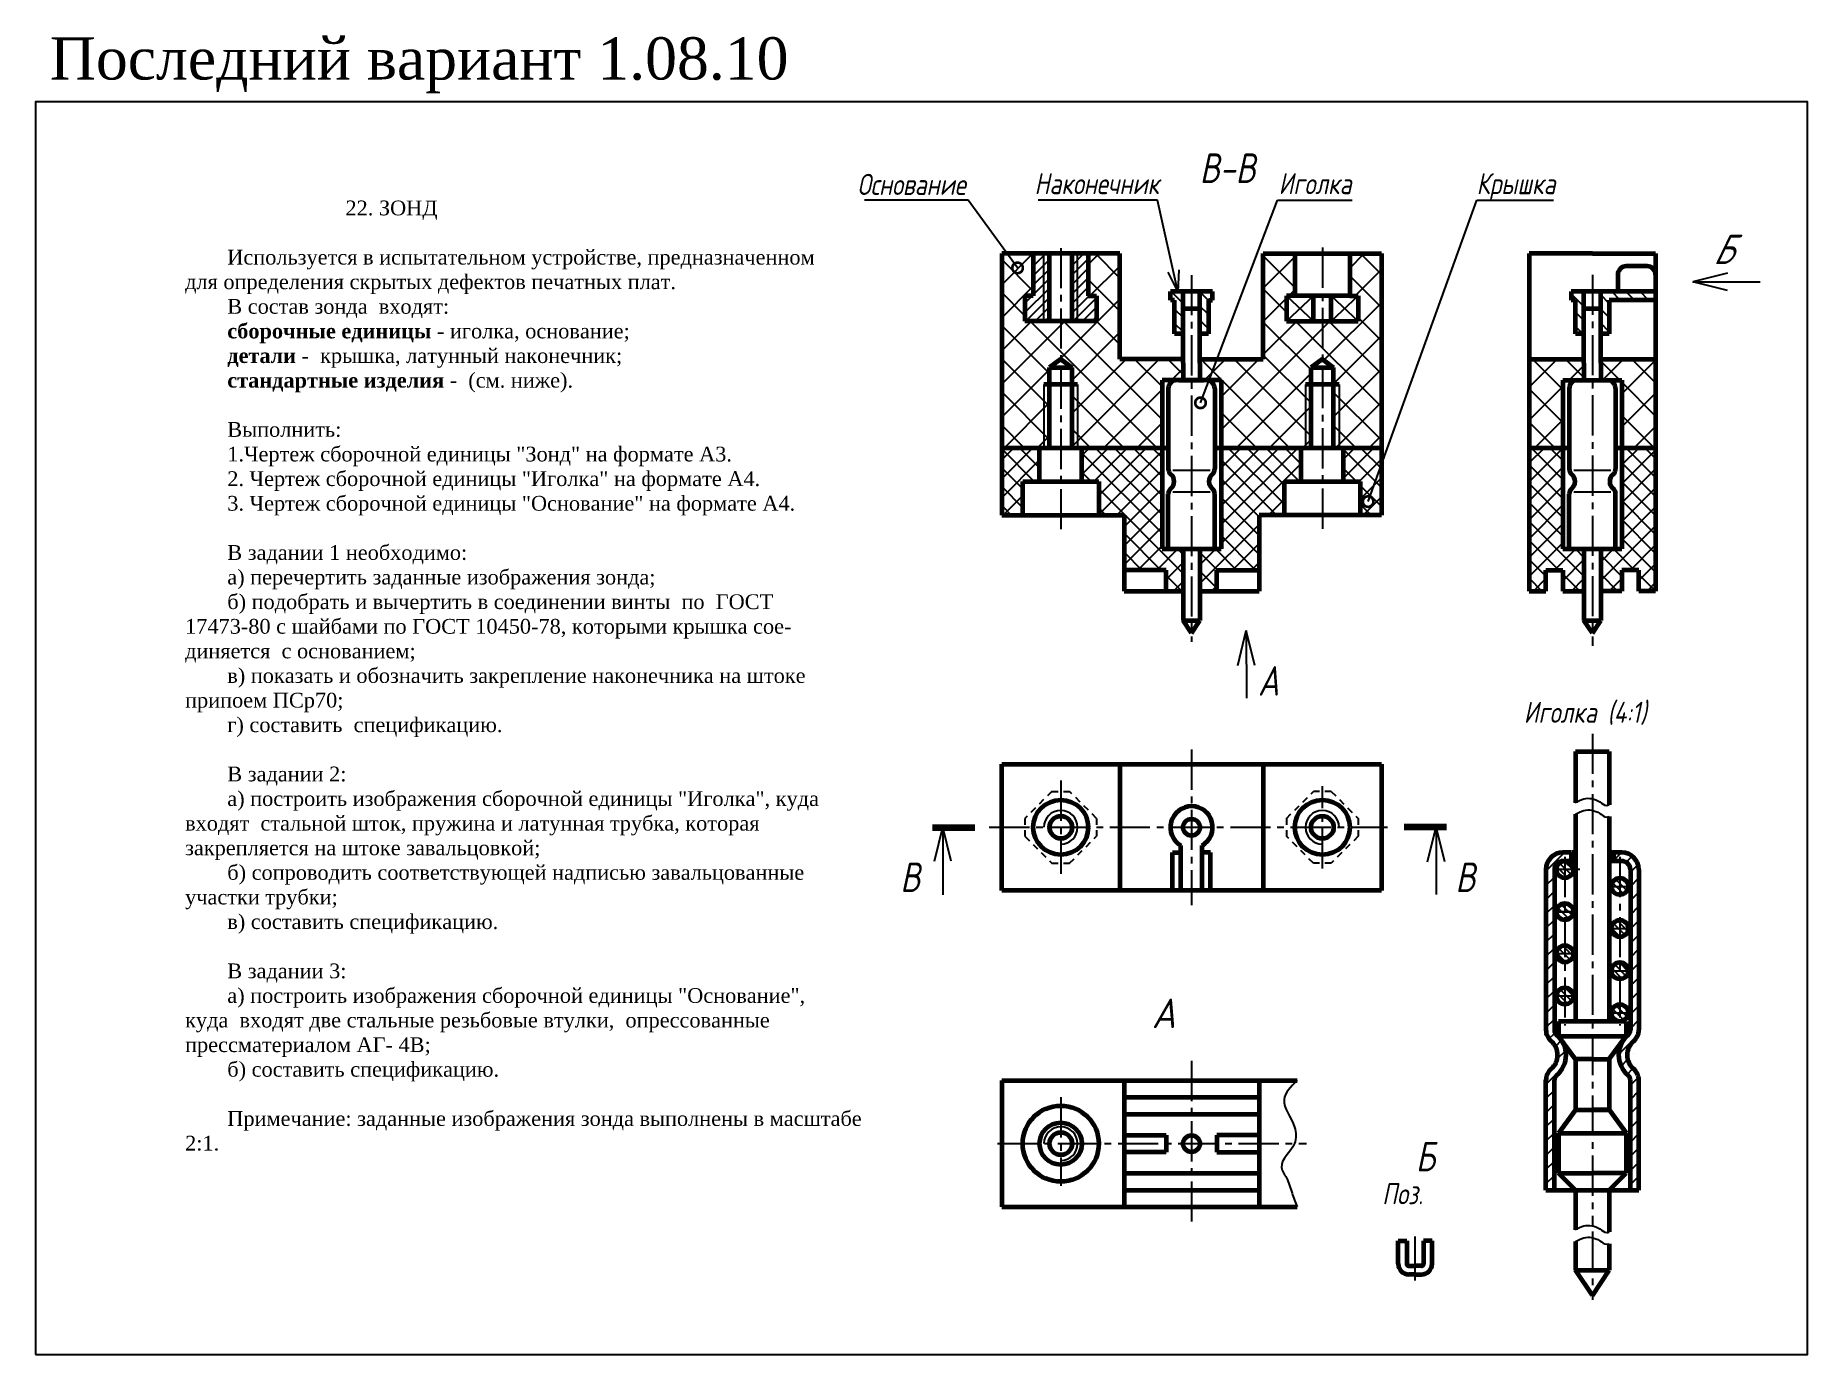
# Model space of a CAD drawing. Header units: millimetres. Extents: x 0 to 420, y 0 to 313.
import ezdxf
from ezdxf.enums import TextEntityAlignment as Align

# ---------------------------------------------------------------- set-up
doc = ezdxf.new("R2010")
doc.units = ezdxf.units.MM
doc.header["$LTSCALE"] = 0.5
doc.linetypes.add('CENTER2', pattern=[28.575, 19.05, -3.175, 3.175, -3.175])
doc.linetypes.add('HIDDEN', pattern=[1.1, 0.6, -0.5])
doc.layers.get('0').update_dxf_attribs({"linetype": 'CONTINUOUS', "lineweight": 60})
doc.styles.get("Standard").update_dxf_attribs({"font": 'isocpeui.ttf', "width": 0.8})
doc.styles.add('стиль1', font='TIMES.TTF')
doc.dimstyles.get("Standard").update_dxf_attribs({"dimtxt": 5, "dimasz": 5, "dimexe": 2, "dimexo": 0, "dimgap": 1.5, "dimtad": 1, "dimdec": 0, "dimzin": 0, "dimtxsty": 'Standard', "dimcen": 5, "dimadec": 0, "dimazin": 0, "dimtfac": 1, "dimtdec": 0, "dimtofl": 0, "dimtmove": 0, "dimatfit": 3, "dimldrblk": 'DOTSMALL', "dimfxl": 0, "dimtolj": 1, "dimtzin": 0, "dimarcsym": 0})
pattern_1 = [(45, (-7.6628, -1.8867), (-1.683798, 1.683798), [])]
pattern_2 = [(135, (-7.6628, -6.5952), (-1.683798, -1.683798), [])]
pattern_3 = [(135, (-7.663, -6.595), (-3.92886, -3.92886), []), (225, (-7.663, -6.595), (3.92886, -3.92886), [])]
pattern_4 = [(135, (-7.6628, -6.5952), (-2.245064, -2.245064), []), (225, (-7.6628, -6.5952), (2.245064, -2.245064), [])]

# ---------------------------------------------------------------- blocks, each defined once
blk = doc.blocks.new('_DotSmall')
at = {"color": 0, "linetype": 'ByBlock', "const_width": 0.5}
blk.add_lwpolyline([(-0.0625, 0, 1), (0.0625, 0, 1)], format="xyb", close=True, dxfattribs=at)

msp = doc.modelspace()

# ---------------------------------------------------------------- hatches: boundary and pattern name
at = {"linetype": 'Continuous', "lineweight": -3}
h = msp.add_hatch(dxfattribs=at)
h.set_pattern_fill('ANSI37', scale=1.75, angle=90, style=0)
h.set_pattern_definition(pattern_3)
h.paths.add_polyline_path([(301, 215), (302.33, 215), (302.33, 230), (301, 230)], flags=17)
h.paths.add_polyline_path([(307.67, 215), (309, 215), (309, 230), (307.67, 230)])
h.paths.add_polyline_path([(302.33, 230), (302.33, 234), (305, 236), (305, 245), (296.5, 245), (296.5, 251), (298.5, 251), (298.5, 261), (291, 261), (291, 236), (276, 236), (276, 231), (281, 231), (281, 215), (301, 215), (301, 230)])
h.paths.add_polyline_path([(305, 236), (307.67, 234), (307.67, 230), (309, 230), (309, 215), (319, 215), (319, 261), (311.5, 261), (311.5, 251), (313.5, 251), (313.5, 245), (305, 245)])
h.paths.add_polyline_path([(240.33, 234), (243, 236), (243, 245), (234.5, 245), (234.5, 251), (236.5, 251), (236.5, 261), (229, 261), (229, 215), (239, 215), (239, 230), (240.33, 230)])
h.paths.add_polyline_path([(243, 236), (245.67, 234), (245.67, 230), (247, 230), (247, 215), (267, 215), (267, 231), (272, 231), (272, 236), (257, 236), (257, 261), (249.5, 261), (249.5, 251), (251.5, 251), (251.5, 245), (243, 245)])
h.paths.add_polyline_path([(245.67, 230), (245.67, 215), (247, 215), (247, 230)])
h.paths.add_polyline_path([(240.33, 215), (240.33, 230), (239, 230), (239, 215)])
at = {"lineweight": -3}
h = msp.add_hatch(dxfattribs=at)
h.set_pattern_fill('ANSI31', scale=0.5, style=0)
h.set_pattern_definition([(45, (-7.6628, 36.2938), (-1.122532, 1.122532), [])])
h.paths.add_polyline_path([(240.33, 261), (239, 261), (239, 245), (240.33, 245)])
h.paths.add_polyline_path([(236.5, 251), (234.5, 251), (234.5, 245), (239, 245), (239, 261), (236.5, 261)])
h.paths.add_polyline_path([(247, 261), (245.67, 261), (245.67, 245), (247, 245)])
h.paths.add_polyline_path([(247, 245), (251.5, 245), (251.5, 251), (249.5, 251), (249.5, 261), (247, 261)])
at = {"linetype": 'Continuous', "lineweight": -3}
h = msp.add_hatch(dxfattribs=at)
h.set_pattern_fill('ANSI31', scale=0.75, angle=90, style=0)
h.set_pattern_definition(pattern_2)
h.paths.add_polyline_path([(270, 242), (272, 242), (272, 252), (269, 252), (269, 250), (270, 250)])
h.paths.add_polyline_path([(278, 250), (279, 250), (279, 252), (276, 252), (276, 242), (278, 242)])
h = msp.add_hatch(dxfattribs=at)
h.set_pattern_fill('ANSI31', scale=0.75, angle=90, style=0)
h.set_pattern_definition(pattern_2)
h.paths.add_polyline_path([(373, 250), (384, 250), (384, 252), (371, 252), (371, 242), (373, 242)])
h.paths.add_polyline_path([(367, 252), (364, 252), (364, 250), (365, 250), (365, 242), (367, 242)])
h = msp.add_hatch(dxfattribs=at)
h.set_pattern_fill('ANSI37', scale=1.75, angle=90, style=0)
h.set_pattern_definition(pattern_3)
h.paths.add_polyline_path([(362, 231), (366, 231), (367, 231), (367, 235), (367, 236), (354, 236), (354, 215), (362, 215)])
h.paths.add_polyline_path([(384, 236), (371, 236), (371, 235), (371, 231), (372, 231), (376, 231), (376, 215), (384, 215)])
h = msp.add_hatch(dxfattribs=at)
h.set_pattern_fill('ANSI37', angle=90, style=0)
h.set_pattern_definition(pattern_4)
h.paths.add_polyline_path([(314, 207), (314, 199), (319, 199), (319, 215), (310, 215), (310, 207)])
h.paths.add_polyline_path([(281, 191), (276, 191), (276, 181), (280, 181), (280, 186), (290, 186), (290, 199), (296, 199), (296, 207), (300, 207), (300, 215), (281, 215)])
h.paths.add_polyline_path([(267, 191), (267, 215), (248, 215), (248, 207), (252, 207), (252, 199), (258, 199), (258, 186), (268, 186), (268, 181), (272, 181), (272, 191)])
h.paths.add_polyline_path([(238, 207), (238, 215), (229, 215), (229, 199), (234, 199), (234, 207)])
h = msp.add_hatch(dxfattribs=at)
h.set_pattern_fill('ANSI37', angle=90, style=0)
h.set_pattern_definition(pattern_4)
h.paths.add_polyline_path([(362, 215), (354, 215), (354, 181), (358, 181), (358, 186), (362, 186), (362, 181), (367, 181), (367, 191), (362, 191)])
h.paths.add_polyline_path([(384, 215), (376, 215), (376, 191), (371, 191), (371, 181), (376, 181), (376, 186), (380, 186), (380, 181), (384, 181)])
h = msp.add_hatch(dxfattribs=at)
h.set_pattern_fill('ANSI31', scale=0.75, style=0)
h.set_pattern_definition(pattern_1)
edge = h.paths.add_edge_path()
edge.add_line((358, 39), (360, 39))
edge.add_line((360, 39), (360, 65.05))
edge.add_arc((361.5, 65.05), 1.5, 130.0409, 180, ccw=False)
edge.add_arc((356.5, 71), 6.27, 310.0409, 409.9591)
edge.add_arc((361.5, 76.95), 1.5, 180, 229.9591, ccw=False)
edge.add_line((360, 76.95), (360, 115))
edge.add_arc((362, 115), 2, 90, 180, ccw=False)
edge.add_line((362, 117), (364, 117))
edge.add_line((364, 117), (364, 119))
edge.add_line((364, 119), (362, 119))
edge.add_arc((362, 115), 4, 90, 180)
edge.add_line((358, 115), (358, 76.95))
edge.add_arc((361.5, 76.95), 3.5, 180, 229.9591)
edge.add_arc((356.5, 71), 4.27, -49.9591, 49.9591, ccw=False)
edge.add_arc((361.5, 65.05), 3.5, 130.0409, 180)
edge.add_line((358, 65.05), (358, 39))
h = msp.add_hatch(dxfattribs=at)
h.set_pattern_fill('ANSI31', scale=0.75, style=0)
h.set_pattern_definition(pattern_1)
edge = h.paths.add_edge_path()
edge.add_line((376, 119), (374, 119))
edge.add_line((374, 119), (374, 117))
edge.add_line((374, 117), (376, 117))
edge.add_arc((376, 115), 2, 0, 90, ccw=False)
edge.add_line((378, 115), (378, 76.95))
edge.add_arc((376.5, 76.95), 1.5, -49.9591, 0, ccw=False)
edge.add_arc((381.5, 71), 6.27, 130.0409, 229.9591)
edge.add_arc((376.5, 65.05), 1.5, 0, 49.9591, ccw=False)
edge.add_line((378, 65.05), (378, 39))
edge.add_line((378, 39), (380, 39))
edge.add_line((380, 39), (380, 65.05))
edge.add_arc((376.5, 65.05), 3.5, 0, 49.9591)
edge.add_arc((381.5, 71), 4.27, 130.0409, 229.9591, ccw=False)
edge.add_arc((376.5, 76.95), 3.5, 310.0409, 360)
edge.add_line((380, 76.95), (380, 115))
edge.add_arc((376, 115), 4, 0, 90)
h = msp.add_hatch(dxfattribs=at)
h.set_pattern_fill('ANSI31', scale=0.35, angle=90, style=0)
edge = h.paths.add_edge_path()
edge.add_arc((362.5, 105), 2, 0, 360)
edge = h.paths.add_edge_path()
edge.add_arc((362.5, 115), 2, 0, 360)
edge = h.paths.add_edge_path()
edge.add_arc((375.5, 111), 2, 0, 360)
edge = h.paths.add_edge_path()
edge.add_arc((375.5, 101), 2, 0, 360)
edge = h.paths.add_edge_path()
edge.add_arc((375.5, 91), 2, 0, 360)
edge = h.paths.add_edge_path()
edge.add_arc((375.5, 81), 2, 0, 360)
edge = h.paths.add_edge_path()
edge.add_arc((362.5, 85), 2, 0, 360)
edge = h.paths.add_edge_path()
edge.add_arc((362.5, 95), 2, 0, 360)

# ---------------------------------------------------------------- linework, layer by layer
at = {"color": 7, "lineweight": 60}
for p, q in [((257, 261), (229, 261)), ((229, 261), (229, 199)), ((236.5, 261), (236.5, 251)), ((240.33, 245), (240.33, 261)), ((245.67, 245), (245.67, 261)), ((249.5, 261), (249.5, 251)), ((257, 236), (257, 261)), ((291, 236), (291, 261)), ((291, 261), (319, 261)), ((298.5, 261), (298.5, 251)), ((311.5, 261), (311.5, 251)), ((319, 261), (319, 199)), ((369, 261), (354, 261)), ((354, 261), (354, 181)), ((369, 261), (384, 261)), ((384, 261), (384, 181)), ((382, 258), (377, 258)), ((279, 252), (269, 252)), ((269, 250), (269, 252)), ((272, 235), (272, 252)), ((276, 235), (276, 252)), ((384, 252), (364, 252)), ((364, 252), (364, 250)), ((367, 235), (367, 252)), ((371, 235), (371, 252)), ((375, 256), (375, 252)), ((236.5, 251), (234.5, 251)), ((234.5, 251), (234.5, 245)), ((249.5, 251), (251.5, 251)), ((251.5, 251), (251.5, 245)), ((270, 250), (269, 250)), ((270, 242), (270, 250)), ((272, 248), (276, 248)), ((278, 250), (278, 242)), ((278, 250), (279, 250)), ((279, 250), (279, 252)), ((311.5, 251), (296.5, 251)), ((296.5, 251), (296.5, 245)), ((302.89, 245), (302.89, 251)), ((307.11, 245), (307.11, 251)), ((311.5, 251), (313.5, 251)), ((313.5, 251), (313.5, 245)), ((365, 250), (364, 250)), ((365, 242), (365, 250)), ((367, 248), (371, 248)), ((384, 250), (373, 250)), ((373, 250), (373, 242)), ((251.5, 245), (234.5, 245)), ((296.5, 245), (313.5, 245)), ((272, 242), (270, 242)), ((278, 242), (276, 242)), ((367, 242), (365, 242)), ((373, 242), (371, 242)), ((243, 236), (240.33, 234)), ((243, 236), (245.67, 234)), ((272, 236), (257, 236)), ((276, 236), (291, 236)), ((305, 236), (302.33, 234)), ((305, 236), (307.67, 234)), ((354, 236), (367, 236)), ((371, 236), (384, 236)), ((240.33, 234), (245.67, 234)), ((240.33, 230), (240.33, 234)), ((245.67, 230), (245.67, 234)), ((267, 231), (267, 191)), ((281, 231), (267, 231)), ((271, 231), (277, 231)), ((272, 235), (272, 231)), ((276, 235), (276, 231)), ((281, 231), (281, 191)), ((302.33, 230), (302.33, 234)), ((302.33, 234), (307.67, 234)), ((307.67, 230), (307.67, 234)), ((362, 231), (362, 191)), ((362, 231), (366, 231)), ((366, 231), (372, 231)), ((366, 231), (372, 231)), ((367, 235), (367, 231)), ((371, 235), (371, 231)), ((372, 231), (376, 231)), ((376, 231), (376, 191)), ((247, 230), (239, 230)), ((240.33, 215), (240.33, 230)), ((245.67, 215), (245.67, 230)), ((268.5, 229), (268.5, 209.98)), ((279.5, 229), (279.5, 209.98)), ((309, 230), (301, 230)), ((302.33, 215), (302.33, 230)), ((307.67, 215), (307.67, 230)), ((363.5, 229), (363.5, 209.98)), ((374.5, 229), (374.5, 209.98)), ((229, 215), (238, 215)), ((238, 207), (238, 215)), ((238, 215), (248, 215)), ((247.5, 215), (268.5, 215)), ((248, 207), (248, 215)), ((279.5, 215), (319, 215)), ((300, 207), (300, 215)), ((310, 207), (310, 215)), ((354, 215), (363.5, 215)), ((374.5, 215), (384, 215)), ((234, 199), (234, 207)), ((234, 207), (252, 207)), ((252, 207), (252, 199)), ((296, 199), (296, 207)), ((296, 207), (314, 207)), ((314, 207), (314, 199)), ((268.5, 191), (268.5, 204.02)), ((279.5, 191), (279.5, 204.02)), ((363.5, 191), (363.5, 204.02)), ((374.5, 191), (374.5, 204.02)), ((229, 199), (258, 199)), ((258, 199), (258, 181)), ((319, 199), (290, 199)), ((290, 199), (290, 181)), ((267, 191), (281, 191)), ((272, 191), (272, 174)), ((276, 191), (276, 174)), ((362, 191), (376, 191)), ((367, 191), (367, 174)), ((371, 191), (371, 174)), ((268, 186), (258, 186)), ((268, 181), (268, 186)), ((280, 186), (290, 186)), ((280, 181), (280, 186)), ((358, 181), (358, 186)), ((358, 186), (362, 186)), ((362, 186), (362, 181)), ((380, 186), (376, 186)), ((376, 186), (376, 181)), ((380, 181), (380, 186)), ((258, 181), (272, 181)), ((276, 181), (290, 181)), ((354, 181), (358, 181)), ((362, 181), (367, 181)), ((376, 181), (371, 181)), ((384, 181), (380, 181)), ((272, 174), (276, 174)), ((274, 171), (272, 174)), ((274, 171), (276, 174)), ((367, 174), (371, 174)), ((369, 171), (367, 174)), ((369, 171), (371, 174)), ((365, 143), (373, 143)), ((365, 143), (365, 130.82)), ((373, 143), (373, 130.32)), ((229, 125), (229, 140)), ((229, 140), (319, 140)), ((257, 140), (257, 110)), ((291, 140), (291, 110)), ((319, 140), (319, 110)), ((365, 128.08), (365, 79)), ((373, 127.57), (373, 79)), ((229, 110), (229, 125)), ((269.47, 110), (269.47, 119)), ((269.47, 119), (271.47, 119)), ((271.47, 120), (271.47, 120.7)), ((271.47, 110), (271.47, 120)), ((276.5, 120.67), (276.5, 120.68)), ((276.5, 120), (276.5, 120.67)), ((276.5, 110), (276.5, 120)), ((278.5, 119), (276.5, 119)), ((278.5, 110), (278.5, 119)), ((364, 119), (362, 119)), ((364, 119), (364, 117)), ((365, 119), (364.11, 119)), ((373.89, 119), (373, 119)), ((376, 119), (374, 119)), ((374, 119), (374, 117)), ((358, 115), (358, 76.95)), ((360, 115), (360, 76.95)), ((364, 117), (362, 117)), ((365, 117), (364.07, 117)), ((373.92, 117), (373, 117)), ((376, 117), (374, 117)), ((378, 115), (378, 76.95)), ((380, 115), (380, 76.95)), ((319, 110), (229, 110)), ((369, 79), (361, 79)), ((361, 79), (361, 75.5)), ((377, 79), (369, 79)), ((377, 79), (377, 75.37)), ((361, 75.5), (377, 75.5)), ((365, 70), (361, 75.5)), ((373, 70), (377, 75.5)), ((365, 70), (365, 58)), ((369, 70), (365, 70)), ((369, 70), (373, 70)), ((373, 70), (373, 58)), ((229, 65), (299, 65)), ((358, 39), (358, 65.05)), ((360, 39), (360, 65.05)), ((378, 39), (378, 65.05)), ((380, 39), (380, 65.05)), ((258, 61), (290, 61)), ((258, 57), (290, 57)), ((365, 58), (361, 52.5)), ((365, 58), (369, 58)), ((373, 58), (369, 58)), ((369, 58), (373, 58)), ((373, 58), (377, 52.5)), ((258, 52), (268, 52)), ((268, 52), (268, 48)), ((290, 52), (280, 52)), ((280, 52), (280, 48)), ((361, 52.5), (377, 52.5)), ((361, 52.47), (361, 43)), ((377, 52.47), (377, 43)), ((268, 48), (258, 48)), ((280, 48), (290, 48)), ((258, 43), (290, 43)), ((361, 43), (369, 43)), ((365, 39), (361, 43)), ((377, 43), (369, 43)), ((373, 39), (377, 43)), ((258, 39), (290, 39)), ((358, 39), (360, 39)), ((360, 39), (378, 39)), ((365, 39), (365, 29.58)), ((373, 39), (373, 29.07)), ((378, 39), (380, 39)), ((323, 27), (325, 27)), ((323, 21.5), (323, 27)), ((325, 27), (325, 21.5)), ((329, 27), (329, 21.5)), ((331, 27), (329, 27)), ((331, 21.5), (331, 27)), ((365, 26.77), (365, 20)), ((373, 26.27), (373, 20)), ((325.5, 21), (327, 21)), ((328.5, 21), (327, 21)), ((327, 19), (325.5, 19)), ((327, 19), (328.5, 19)), ((365, 20), (373, 20)), ((369, 14), (365, 20)), ((369, 14), (373, 20))]:
    msp.add_line(p, q, dxfattribs=at)
at = {"color": 7, "lineweight": -3}
for p, q in [((239, 245), (239, 261)), ((247, 245), (247, 261)), ((401.04, 256.35), (392.8, 254.29)), ((392.8, 254.29), (408.8, 254.32)), ((401.04, 252.26), (392.8, 254.29)), ((296.5, 251), (302.89, 245)), ((302.89, 251), (296.5, 245)), ((313.5, 251), (307.11, 245)), ((307.11, 251), (313.5, 245)), ((239, 230), (239, 215)), ((247, 230), (247, 215)), ((301, 230), (301, 215)), ((309, 230), (309, 215)), ((284.94, 163.39), (286.97, 171.64)), ((286.97, 171.64), (287, 155.64)), ((289.03, 163.4), (286.97, 171.64)), ((213.07, 117), (215.05, 125)), ((215.05, 125), (215.08, 109)), ((215.05, 125), (215.07, 117)), ((217.07, 117), (215.05, 125)), ((329.93, 116.84), (331.96, 125.09)), ((331.96, 125.09), (331.99, 109.09)), ((334.02, 116.85), (331.96, 125.09))]:
    msp.add_line(p, q, dxfattribs=at)
at = {"color": 7, "linetype": 'CENTER2', "lineweight": -3}
for p, q in [((243, 262.32), (243, 194.99)), ((305, 262.46), (305, 194.99)), ((274, 255.93), (274, 169)), ((369, 256), (369, 168)), ((369, 147.18), (369, 30.42)), ((274, 143.44), (274, 106.56)), ((243, 136.06), (243, 113.94)), ((305, 115.22), (305, 134.78)), ((226.05, 125), (320.42, 125)), ((362.5, 118), (362.5, 78)), ((375.5, 118), (375.5, 78)), ((366, 115), (360.24, 115)), ((372.5, 111), (377.64, 111)), ((365.5, 105), (360.2, 105)), ((360.2, 105), (365.5, 105)), ((372.5, 101), (377.15, 101)), ((365.5, 95), (360.55, 95)), ((372.5, 91), (377.35, 91)), ((364.83, 85), (360.2, 85)), ((372.5, 81), (377.64, 81)), ((274, 69.61), (274, 30.39)), ((243, 61), (243, 40)), ((228, 50), (301.28, 50)), ((369, 29.16), (369, 13))]:
    msp.add_line(p, q, dxfattribs=at)
at = {"color": 7, "linetype": 'Continuous', "lineweight": -3}
for p, q in [((269.6, 209.65), (278.4, 209.65)), ((364.6, 209.65), (373.41, 209.65)), ((269.6, 204.51), (278.4, 204.51)), ((364.6, 204.51), (373.41, 204.51)), ((327, 19), (327, 28)), ((327, 17.53), (327, 27))]:
    msp.add_line(p, q, dxfattribs=at)
at = {"color": 7, "linetype": 'HIDDEN', "lineweight": -3, "ltscale": 5}
for p, q in [((240.89, 133.5), (245.11, 133.5)), ((307.11, 133.5), (302.89, 133.5)), ((234.5, 127.11), (234.5, 122.89)), ((251.5, 127.11), (251.5, 122.89)), ((296.5, 127.11), (296.5, 122.89)), ((313.5, 127.11), (313.5, 122.89)), ((240.89, 116.5), (245.11, 116.5)), ((307.11, 116.5), (302.89, 116.5))]:
    msp.add_line(p, q, dxfattribs=at)
at = {"color": 7, "lineweight": 100}
for p, q in [((212.63, 124.99), (222.63, 124.99)), ((334.39, 125.07), (324.39, 125.07))]:
    msp.add_line(p, q, dxfattribs=at)
at = {"lineweight": 60}
for p, q in [((229, 65), (229, 35)), ((258, 65), (258, 35)), ((290, 65), (290, 35)), ((229, 35), (289, 35)), ((289, 35), (299, 35))]:
    msp.add_line(p, q, dxfattribs=at)
at = {"color": 7, "lineweight": -3}
msp.add_lwpolyline([(0, 0), (420, 0), (420, 297), (0, 297)], close=True, dxfattribs=at)
at = {"color": 7, "linetype": 'HIDDEN', "lineweight": -3, "ltscale": 5}
for points in [[(240.89, 133.5), (234.5, 127.11)], [(251.5, 127.11), (245.11, 133.5)], [(296.5, 127.11), (302.89, 133.5)], [(307.11, 133.5), (313.5, 127.11)], [(234.5, 122.89), (240.89, 116.5)], [(245.11, 116.5), (251.5, 122.89)], [(302.89, 116.5), (296.5, 122.89)], [(313.5, 122.89), (307.11, 116.5)]]:
    msp.add_lwpolyline(points, dxfattribs=at)
at = {"color": 7, "lineweight": 60}
for centre, radius in [((243, 125), 6.5), ((305, 125), 6.5), ((243, 125), 2.67), ((274, 125), 2), ((305, 125), 2.67), ((362.5, 115), 2), ((375.5, 111), 2), ((362.5, 105), 2), ((375.5, 101), 2), ((362.5, 95), 2), ((375.5, 91), 2), ((362.5, 85), 2), ((375.5, 81), 2), ((243, 50), 9), ((243, 50), 5), ((243, 50), 2.67), ((274, 50), 2)]:
    msp.add_circle(centre, radius, dxfattribs=at)
for centre, radius, start, end in [((377, 256), 2, 90, 180), ((382, 256), 2, 0, 90), ((270.5, 229), 2, 90, 180), ((277.5, 229), 2, 0, 90), ((365.5, 229), 2, 90, 180), ((372.5, 229), 2, 0, 90), ((270.25, 209.98), 1.75, 180, 229.9591), ((267.75, 207), 2.14, 310.0409, 49.9591), ((280.25, 207), 2.14, 130.0409, 229.9591), ((277.75, 209.98), 1.75, 310.0409, 0), ((365.25, 209.98), 1.75, 180, 229.9591), ((362.75, 207), 2.14, 310.0409, 49.9591), ((375.25, 207), 2.14, 130.0409, 229.9591), ((372.75, 209.98), 1.75, 310.0409, 0), ((270.25, 204.02), 1.75, 130.0409, 180), ((277.75, 204.02), 1.75, 0, 49.9591), ((365.25, 204.02), 1.75, 130.0409, 180), ((372.75, 204.02), 1.75, 0, 49.9591), ((274, 125), 5, 300, 239.6022), ((362, 115), 4, 90, 180), ((376, 115), 4, 0, 90), ((362, 115), 2, 90, 180), ((376, 115), 2, 0, 90), ((361.5, 76.95), 3.5, 180, 229.9591), ((361.5, 76.95), 1.5, 180, 229.9591), ((356.5, 71), 6.27, 310.0409, 49.9591), ((381.5, 71), 6.27, 130.0409, 229.9591), ((376.5, 76.95), 1.5, 310.0409, 0), ((376.5, 76.95), 3.5, 310.0409, 0), ((356.5, 71), 4.27, 310.0409, 49.9591), ((381.5, 71), 4.27, 130.0409, 229.9591), ((361.5, 65.05), 3.5, 130.0409, 180), ((376.5, 65.05), 3.5, 0, 49.9591), ((361.5, 65.05), 1.5, 130.0409, 180), ((376.5, 65.05), 1.5, 0, 49.9591), ((325.5, 21.5), 2.5, 180, 270), ((325.5, 21.5), 0.5, 180, 270), ((328.5, 21.5), 0.5, 270, 0), ((328.5, 21.5), 2.5, 270, 0)]:
    msp.add_arc(centre, radius, start, end, dxfattribs=at)
at = {"color": 7, "lineweight": -3}
for centre, start, end in [((243, 125), 270, 180), ((305, 125), 0, 270), ((243, 50), 270, 180)]:
    msp.add_arc(centre, 4, start, end, dxfattribs=at)
at = {"color": 7, "linetype": 'Continuous', "lineweight": -3}
for points in [[(365, 130.82), (365.64, 131.21), (367.42, 132.2), (370.26, 131.68), (372, 130.01), (372.8, 130.24), (373, 130.32)], [(365, 128.08), (365.64, 128.46), (367.42, 129.45), (370.26, 128.93), (372, 127.27), (372.8, 127.49), (373, 127.57)], [(365, 29.58), (365.64, 29.97), (367.42, 30.96), (370.26, 30.44), (372, 28.77), (372.8, 28.99), (373, 29.07)], [(365, 26.77), (365.64, 27.16), (367.42, 28.15), (370.26, 27.63), (372, 25.97), (372.8, 26.19), (373, 26.27)]]:
    msp.add_open_spline(points, degree=3, knots=[0.327924, 0.327924, 0.327924, 0.327924, 2.521673, 6.346398, 8.202742, 8.848713, 8.848713, 8.848713, 8.848713], dxfattribs=at)
at = {"color": 7, "lineweight": -3}
msp.add_spline([(299, 65), (295.95, 60.47), (298.39, 53.92), (298.39, 50), (295.34, 44.34), (296.5, 41.86), (297.82, 38.29), (299, 35)], degree=3, dxfattribs=at)

# ---------------------------------------------------------------- texts
at = {"color": 1, "lineweight": -3, "style": 'стиль1'}
msp.add_text('Последний вариант 1.08.10', height=10, dxfattribs=at).set_placement((3.42, 302.28))
at = {"color": 7, "lineweight": -3, "width": 0.8}
for s, p in [('В-В', (282.54, 281.26)), ('В', (207.3, 113.15)), ('В', (338.88, 113.15))]:
    msp.add_text(s, height=7, dxfattribs=at).set_placement(p, align=Align.MIDDLE)
at = {"color": 7, "lineweight": -3}
for s, height, width, p in [('Основание', 5, 0.8, (194.81, 274.91)), ('Наконечник', 5, 0.8, (236.78, 275.1)), ('Иголка', 5, 0.8, (294.64, 275.1)), ('Крышка', 5, 0.8, (341.56, 275.1)), ('А', 7, 0.8, (289.74, 156.22)), ('Иголка (4:1)', 5, 0.8, (352.75, 149.77)), ('А', 7, 0.9, (264.58, 77.4)), ('Б', 7, 0.8, (327.14, 43.45)), ('Поз. ', 5, 0.8, (319.19, 35.63))]:
    msp.add_text(s, height=height, dxfattribs=dict(at, width=width)).set_placement(p)
at = {"color": 7, "lineweight": -3, "oblique": 15, "width": 0.8}
msp.add_text('Б', height=7, dxfattribs=at).set_placement((397.59, 258.54))
at = {"color": 7, "insert": (31.47, 279.42), "char_height": 3.5, "width": 155.4379, "attachment_point": 1, "style": 'стиль1'}
msp.add_mtext('{\\fTimes New Roman|b0|i0|c204|p18;^I^I^I^I\\P^I^I^I22. ЗОНД\\P\\P\\pi-4,l4;^IИспользуется в испытательном устройстве, предназначенном для определения скрытых дефектов печатных плат.\\P\\pi0,l0;^IВ состав зонда  входят:\\P^I\\fTimes New Roman|b1|i0|c204|p18;сборочные единицы\\fTimes New Roman|b0|i0|c204|p18; - иголка, основание;\\P^I\\fTimes New Roman|b1|i0|c204|p18;детали\\fTimes New Roman|b0|i0|c204|p18; -  крышка, латунный наконечник;\\P^I\\fTimes New Roman|b1|i0|c204|p18;стандартные изделия \\fTimes New Roman|b0|i0|c204|p18;-  (см. ниже).\\P\\P^IВыполнить:\\P^I1.Чертеж сборочной единицы "Зонд" на формате А3.\\P^I2. Чертеж сборочной единицы "Иголка" на формате А4.\\P^I3. Чертеж сборочной единицы "Основание" на формате А4.\\P\\P^IВ задании 1 необходимо:\\P^Iа) перечертить заданные изображения зонда;\\P\\pl4;^Iб) подобрать и вычертить в соединении винты  по  ГОСТ 17473-80 с шайбами по ГОСТ 10450-78, которыми крышка сое-\\Pдиняется  с основанием;\\P\\pi-4;^Iв) показать и обозначить закрепление наконечника на штоке припоем ПСр70;\\P\\pi0,l0;^Iг) составить  спецификацию.\\P\\P^IВ задании 2:\\P\\pi-4,l4;^Iа) построить изображения сборочной единицы "Иголка", куда  входят  стальной шток, пружина и латунная трубка, которая закрепляется на штоке завальцовкой; \\P^Iб) сопроводить соответствующей надписью завальцованные участки трубки;\\P\\pi0,l0;^Iв) составить спецификацию.\\P\\P^IВ задании 3:\\P\\pi-4,l4;^Iа) построить изображения сборочной единицы "Основание", куда  входят две стальные резьбовые втулки,  опрессованные прессматериалом АГ- 4В;\\P\\pi0,l0;^Iб) составить спецификацию.\\P^I\\P\\pi-4,l4;^IПримечание: заданные изображения зонда выполнены в масштабе 2:1.\\P\\pi0,l0;^I^I^I}', dxfattribs=at)

# ---------------------------------------------------------------- leaders
at = {"color": 7, "linetype": 'Continuous', "lineweight": -3}
for points, override in [([(232.77, 257.62), (221.04, 273.66), (196.48, 273.66)], {"dimgap": 1.5, "dimtad": 0}), ([(270.78, 252), (265.94, 273.66), (237.64, 273.66)], {"dimgap": 1.5, "dimtad": 0, "dimldrblk": 'Open30'}), ([(276.12, 225.63), (294.38, 273.66), (312.07, 273.66)], {"dimgap": 1.5, "dimtad": 0}), ([(315.85, 202.22), (341.64, 273.66), (359.79, 273.66)], {"dimgap": 1.5, "dimtad": 0})]:
    msp.add_leader(points, dimstyle='Standard', override=override, dxfattribs=at)

doc.saveas('drawing.dxf')
